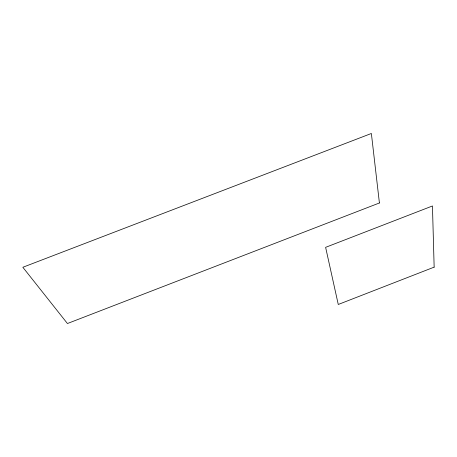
<?xml version="1.0" encoding="UTF-8"?>
<svg xmlns="http://www.w3.org/2000/svg" width="457" height="457" viewBox="0 0 457 457"><rect width="100%" height="100%" fill="white"/><g stroke="black" fill="none" stroke-linecap="round" stroke-linejoin="round"><path stroke-width="0.69" d="M434.15 267.145L338.266 304.471L325.618 247.34L432.453 205.976L434.15 267.145M379.413 202.977L67.436 323.522L22.85 267.276L371.37 133.478L379.413 202.977"/></g></svg>
